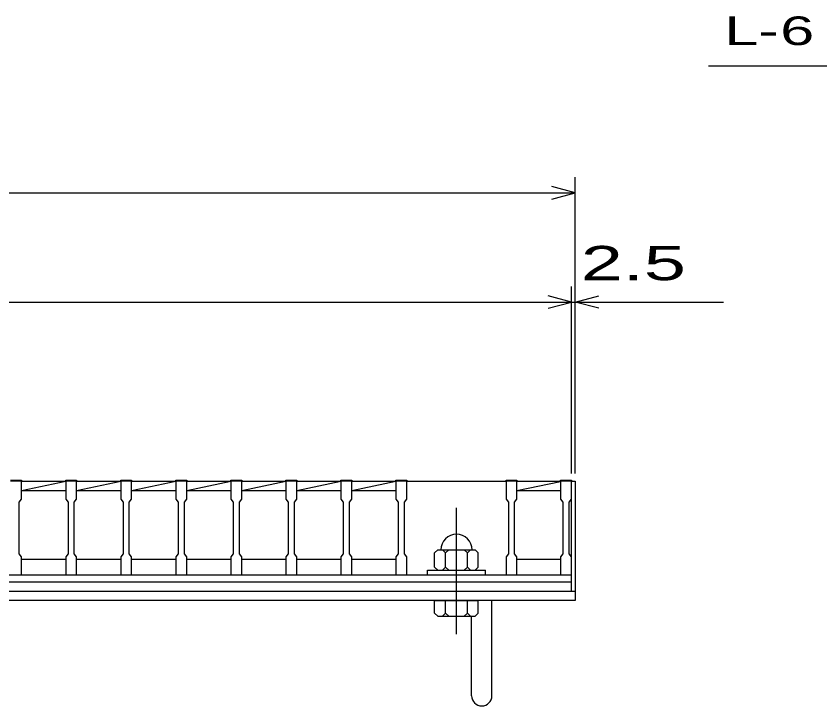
# Model space of a CAD drawing. Units: millimetres, scale not verified. Extents: x -1820 to 1731, y -1282 to 1054.
# Drawn here: x -709 to -194, y -667 to -224 of the extents above; entities that cross this region are included whole.
import ezdxf
from ezdxf.enums import TextEntityAlignment as Align

# ---------------------------------------------------------------- set-up
doc = ezdxf.new("R2010")
doc.units = ezdxf.units.MM
doc.header["$LTSCALE"] = 10
doc.linetypes.add('CHAIN', pattern=[18.5, 12, -1.5, 3.5, -1.5])
for name, color, linetype, lineweight in [('16', 3, 'Continuous', 25), ('19', 6, 'Continuous', 25), ('22', 4, 'Continuous', 25)]:
    doc.layers.add(name, color=color, linetype=linetype, lineweight=lineweight)
doc.styles.add('ベクトル', font='')
doc.styles.get('ベクトル').set_extended_font_data('ベクトル')

msp = doc.modelspace()

# ---------------------------------------------------------------- linework, layer by layer
at = {"layer": '16'}
for p, q in [((-712.6, -521.8), (-705.6, -521.8)), ((-705.6, -522.5), (-712.6, -522.5)), ((-705.6, -521.8), (-705.6, -522.5)), ((-705.6, -534), (-705.6, -522.5)), ((-705.6, -522.5), (-677.3, -522.5)), ((-705.6, -528.5), (-677.3, -522.5)), ((-677.3, -522.5), (-677.3, -521.8)), ((-677.3, -521.8), (-670.3, -521.8)), ((-677.3, -522.5), (-677.3, -534)), ((-670.3, -522.5), (-677.3, -522.5)), ((-670.3, -521.8), (-670.3, -522.5)), ((-670.3, -534), (-670.3, -522.5)), ((-670.3, -522.5), (-642, -522.5)), ((-670.3, -528.5), (-642, -522.5)), ((-642, -522.5), (-642, -521.8)), ((-642, -521.8), (-635, -521.8)), ((-642, -522.5), (-642, -534)), ((-635, -522.5), (-642, -522.5)), ((-635, -521.8), (-635, -522.5)), ((-635, -534), (-635, -522.5)), ((-635, -522.5), (-606.7, -522.5)), ((-635, -528.5), (-606.7, -522.5)), ((-606.7, -522.5), (-606.7, -521.8)), ((-606.7, -521.8), (-599.7, -521.8)), ((-606.7, -522.5), (-606.7, -534)), ((-599.7, -522.5), (-606.7, -522.5)), ((-599.7, -521.8), (-599.7, -522.5)), ((-599.7, -534), (-599.7, -522.5)), ((-599.7, -522.5), (-571.4, -522.5)), ((-599.7, -528.5), (-571.4, -522.5)), ((-571.4, -522.5), (-571.4, -521.8)), ((-571.4, -521.8), (-564.4, -521.8)), ((-571.4, -522.5), (-571.4, -534)), ((-564.4, -522.5), (-571.4, -522.5)), ((-564.4, -521.8), (-564.4, -522.5)), ((-564.4, -534), (-564.4, -522.5)), ((-564.4, -522.5), (-536.1, -522.5)), ((-564.4, -528.5), (-536.1, -522.5)), ((-536.1, -522.5), (-536.1, -521.8)), ((-536.1, -521.8), (-529.1, -521.8)), ((-536.1, -522.5), (-536.1, -534)), ((-529.1, -522.5), (-536.1, -522.5)), ((-529.1, -521.8), (-529.1, -522.5)), ((-529.1, -534), (-529.1, -522.5)), ((-529.1, -522.5), (-500.8, -522.5)), ((-529.1, -528.5), (-500.8, -522.5)), ((-500.8, -522.5), (-500.8, -521.8)), ((-500.8, -521.8), (-493.8, -521.8)), ((-500.8, -522.5), (-500.8, -534)), ((-493.8, -522.5), (-500.8, -522.5)), ((-493.8, -521.8), (-493.8, -522.5)), ((-493.8, -534), (-493.8, -522.5)), ((-493.8, -522.5), (-465.5, -522.5)), ((-493.8, -528.5), (-465.5, -522.5)), ((-465.5, -522.5), (-465.5, -521.8)), ((-465.5, -521.8), (-458.5, -521.8)), ((-465.5, -522.5), (-465.5, -534)), ((-458.5, -522.5), (-465.5, -522.5)), ((-458.5, -521.8), (-458.5, -522.5)), ((-458.5, -534), (-458.5, -522.5)), ((-458.5, -522.5), (-394.9, -522.5)), ((-394.9, -522.5), (-394.9, -521.8)), ((-394.9, -521.8), (-387.9, -521.8)), ((-394.9, -522.5), (-394.9, -534)), ((-387.9, -522.5), (-394.9, -522.5)), ((-387.9, -521.8), (-387.9, -522.5)), ((-387.9, -534), (-387.9, -522.5)), ((-387.9, -522.5), (-360, -522.5)), ((-387.9, -528.5), (-360, -522.58)), ((-360, -522.5), (-360, -521.8)), ((-360, -521.8), (-353, -521.8)), ((-360, -522.5), (-360, -534)), ((-353, -522.5), (-360, -522.5)), ((-353, -521.8), (-353, -522.5)), ((-353, -534), (-353, -522.5)), ((-353, -572.5), (-353, -522.5)), ((-705.6, -528.5), (-677.3, -528.5)), ((-670.3, -528.5), (-642, -528.5)), ((-635, -528.5), (-606.7, -528.5)), ((-599.7, -528.5), (-571.4, -528.5)), ((-564.4, -528.5), (-536.1, -528.5)), ((-529.1, -528.5), (-500.8, -528.5)), ((-493.8, -528.5), (-465.5, -528.5)), ((-387.9, -528.5), (-360, -528.5)), ((-707.1, -536), (-705.6, -534)), ((-707.1, -569), (-707.1, -536)), ((-677.3, -534), (-675.8, -536)), ((-675.8, -536), (-675.8, -569)), ((-671.8, -536), (-670.3, -534)), ((-671.8, -569), (-671.8, -536)), ((-642, -534), (-640.5, -536)), ((-640.5, -536), (-640.5, -569)), ((-636.5, -536), (-635, -534)), ((-636.5, -569), (-636.5, -536)), ((-606.7, -534), (-605.2, -536)), ((-605.2, -536), (-605.2, -569)), ((-601.2, -536), (-599.7, -534)), ((-601.2, -569), (-601.2, -536)), ((-571.4, -534), (-569.9, -536)), ((-569.9, -536), (-569.9, -569)), ((-565.9, -536), (-564.4, -534)), ((-565.9, -569), (-565.9, -536)), ((-536.1, -534), (-534.6, -536)), ((-534.6, -536), (-534.6, -569)), ((-530.6, -536), (-529.1, -534)), ((-530.6, -569), (-530.6, -536)), ((-500.8, -534), (-499.3, -536)), ((-499.3, -536), (-499.3, -569)), ((-495.3, -536), (-493.8, -534)), ((-495.3, -569), (-495.3, -536)), ((-465.5, -534), (-464, -536)), ((-464, -536), (-464, -569)), ((-460, -536), (-458.5, -534)), ((-460, -569), (-460, -536)), ((-394.9, -534), (-393.4, -536)), ((-393.4, -536), (-393.4, -569)), ((-389.4, -536), (-387.9, -534)), ((-389.4, -569), (-389.4, -536)), ((-360, -534), (-358.5, -536)), ((-358.5, -536), (-358.5, -569)), ((-354.5, -536), (-353, -534)), ((-354.5, -569), (-354.5, -536)), ((-438.7, -566.5), (-440.7, -568.5)), ((-438.7, -566.5), (-414.7, -566.5)), ((-433.7, -568.5), (-435.7, -566.5)), ((-433.7, -568.5), (-431.7, -566.5)), ((-419.7, -568.5), (-421.7, -566.5)), ((-419.7, -568.5), (-417.7, -566.5)), ((-412.7, -568.5), (-414.7, -566.5)), ((-705.6, -571), (-707.1, -569)), ((-705.6, -582.5), (-705.6, -571)), ((-675.8, -569), (-677.3, -571)), ((-677.3, -571), (-677.3, -582.5)), ((-670.3, -571), (-671.8, -569)), ((-670.3, -582.5), (-670.3, -571)), ((-640.5, -569), (-642, -571)), ((-642, -571), (-642, -582.5)), ((-635, -571), (-636.5, -569)), ((-635, -582.5), (-635, -571)), ((-605.2, -569), (-606.7, -571)), ((-606.7, -571), (-606.7, -582.5)), ((-599.7, -571), (-601.2, -569)), ((-599.7, -582.5), (-599.7, -571)), ((-569.9, -569), (-571.4, -571)), ((-571.4, -571), (-571.4, -582.5)), ((-564.4, -571), (-565.9, -569)), ((-564.4, -582.5), (-564.4, -571)), ((-534.6, -569), (-536.1, -571)), ((-536.1, -571), (-536.1, -582.5)), ((-529.1, -571), (-530.6, -569)), ((-529.1, -582.5), (-529.1, -571)), ((-499.3, -569), (-500.8, -571)), ((-500.8, -571), (-500.8, -582.5)), ((-493.8, -571), (-495.3, -569)), ((-493.8, -582.5), (-493.8, -571)), ((-464, -569), (-465.5, -571)), ((-465.5, -571), (-465.5, -582.5)), ((-458.5, -571), (-460, -569)), ((-458.5, -582.5), (-458.5, -571)), ((-440.7, -577.5), (-440.7, -568.5)), ((-433.7, -577.5), (-433.7, -568.5)), ((-419.7, -577.5), (-419.7, -568.5)), ((-412.7, -577.5), (-412.7, -568.5)), ((-393.4, -569), (-394.9, -571)), ((-394.9, -571), (-394.9, -582.5)), ((-387.9, -571), (-389.4, -569)), ((-387.9, -582.5), (-387.9, -571)), ((-358.5, -569), (-360, -571)), ((-360, -571), (-360, -582.5)), ((-353, -571), (-354.5, -569)), ((-353, -582.5), (-353, -571)), ((-705.6, -572.5), (-677.3, -572.5)), ((-670.3, -572.5), (-642, -572.5)), ((-635, -572.5), (-606.7, -572.5)), ((-599.7, -572.5), (-571.4, -572.5)), ((-564.4, -572.5), (-536.1, -572.5)), ((-529.1, -572.5), (-500.8, -572.5)), ((-493.8, -572.5), (-465.5, -572.5)), ((-387.9, -572.5), (-360, -572.5)), ((-445.2, -582.5), (-445.2, -579.5)), ((-445.2, -579.5), (-408.2, -579.5)), ((-440.7, -577.5), (-438.7, -579.5)), ((-435.7, -579.5), (-433.7, -577.5)), ((-433.7, -577.5), (-431.7, -579.5)), ((-421.7, -579.5), (-419.7, -577.5)), ((-419.7, -577.5), (-417.7, -579.5)), ((-414.7, -579.5), (-412.7, -577.5)), ((-408.2, -582.5), (-408.2, -579.5)), ((-1348, -582.5), (-353, -582.5)), ((-1348, -587), (-353, -587)), ((-712.6, -582.5), (-705.6, -582.5)), ((-677.3, -582.5), (-670.3, -582.5)), ((-642, -582.5), (-635, -582.5)), ((-606.7, -582.5), (-599.7, -582.5)), ((-571.4, -582.5), (-564.4, -582.5)), ((-536.1, -582.5), (-529.1, -582.5)), ((-500.8, -582.5), (-493.8, -582.5)), ((-465.5, -582.5), (-458.5, -582.5)), ((-458.5, -582.5), (-394.9, -582.5)), ((-445.2, -582.5), (-408.2, -582.5)), ((-394.9, -582.5), (-387.9, -582.5)), ((-360, -582.5), (-353, -582.5)), ((-353, -587), (-353, -582.5)), ((-353, -593), (-353, -587)), ((-1348, -593), (-353, -593))]:
    msp.add_line(p, q, dxfattribs=at)
at = {"layer": '16', "linetype": 'CHAIN'}
msp.add_line((-426.7, -620.5), (-426.7, -539.5), dxfattribs=at)
at = {"layer": '16'}
msp.add_arc((-426.7, -566.5), 10, 0, 180, dxfattribs=at)
at = {"layer": '19'}
for p, q in [((-353, -522.5), (-350.5, -522.5)), ((-350.5, -522.5), (-350.5, -593)), ((-1350.5, -593), (-350.5, -593)), ((-350.5, -593), (-350.5, -599)), ((-350.5, -599), (-1350.5, -599)), ((-440.7, -607), (-440.7, -599)), ((-440.7, -599), (-412.7, -599)), ((-433.7, -607), (-433.7, -599)), ((-419.7, -607), (-419.7, -599)), ((-412.7, -607), (-412.7, -599)), ((-404, -660.11), (-404, -599)), ((-440.7, -607), (-438.7, -609)), ((-433.7, -607), (-435.7, -609)), ((-431.7, -609), (-433.7, -607)), ((-419.7, -607), (-421.7, -609)), ((-417.7, -609), (-419.7, -607)), ((-414.7, -609), (-412.7, -607)), ((-438.7, -609), (-414.7, -609)), ((-417, -660.11), (-417, -609))]:
    msp.add_line(p, q, dxfattribs=at)
msp.add_arc((-410.5, -660.11), 6.5, 180, 0, dxfattribs=at)
at = {"layer": '22'}
for p, q in [((-265, -256), (-65, -256)), ((-350.5, -517.5), (-350.5, -327.5)), ((-350.5, -337.5), (-365.5, -333.5)), ((-1350.5, -337.5), (-350.5, -337.5)), ((-365.5, -341.5), (-350.5, -337.5)), ((-353, -517.5), (-353, -397.5)), ((-350.5, -517.5), (-350.5, -397.5)), ((-353, -407.5), (-368, -403.5)), ((-350.5, -407.5), (-335.5, -403.5)), ((-1348, -407.5), (-353, -407.5)), ((-368, -411.5), (-353, -407.5)), ((-353, -407.5), (-350.5, -407.5)), ((-335.5, -411.5), (-350.5, -407.5)), ((-350.5, -407.5), (-255.5, -407.5))]:
    msp.add_line(p, q, dxfattribs=at)

# ---------------------------------------------------------------- texts
at = {"layer": '22', "color": 2, "style": 'ベクトル'}
for s, height, width, p in [('L-', 18.33, 1.6, (-255, -233.5)), (' 6 ', 18.33, 1.6, (-230, -233.5)), (' 2.5 ', 21.99, 1.65, (-360.5, -382.5))]:
    msp.add_text(s, height=height, dxfattribs=dict(at, width=width)).set_placement(p, align=Align.MIDDLE_LEFT)

doc.saveas('drawing.dxf')
